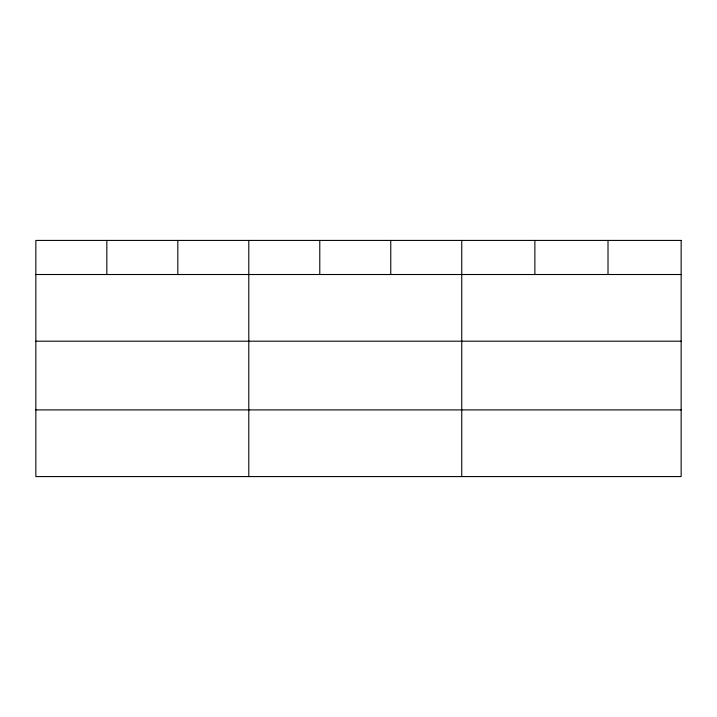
<?xml version="1.0" encoding="UTF-8"?>
<svg xmlns="http://www.w3.org/2000/svg" width="717" height="717" viewBox="0 0 717 717"><rect width="100%" height="100%" fill="white"/><g stroke="black" fill="none" stroke-linecap="round" stroke-linejoin="round"><path stroke-width="1.08" d="M35.85 274.512L681.15 274.512M35.85 341.193L681.15 341.193M35.85 409.9L681.15 409.9M608.016 240.419L608.016 274.512M534.882 240.419L534.882 274.512M461.748 240.419L461.748 476.581M390.765 240.419L390.765 274.512M319.782 240.419L319.782 274.512M248.799 240.419L248.799 476.581M177.816 240.419L177.816 274.512M106.833 240.419L106.833 274.512M681.15 240.419L35.85 240.419L35.85 476.581L681.15 476.581L681.15 240.419"/></g></svg>
